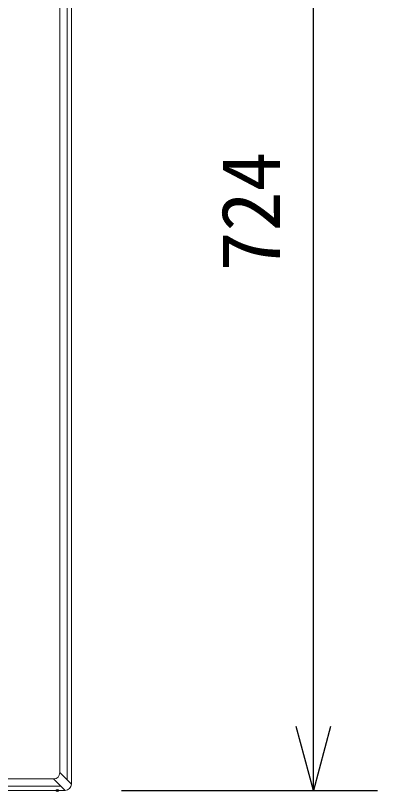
# Model space of a CAD drawing. Units: millimetres, scale not verified. Extents: x -62 to 63, y -117 to 117.
# Drawn here: x 2.02 to 13.32, y 44.05 to 68.27 of the extents above; entities that cross this region are included whole.
import ezdxf
from ezdxf.enums import TextEntityAlignment as Align

# ---------------------------------------------------------------- set-up
doc = ezdxf.new("R2010")
doc.units = ezdxf.units.MM
doc.header["$LTSCALE"] = 0.125
doc.header["$PDMODE"] = 32
doc.header["$PDSIZE"] = 0.0625
for name, color, linetype in [('0-0_0', 7, 'Continuous'), ('0-4_DEFPOINTS', 7, 'Continuous'), ('0-6_SUNPO', 7, 'Continuous')]:
    doc.layers.add(name, color=color, linetype=linetype)
doc.layers.add('0-5_GAIKEI', color=1, linetype='Continuous', lineweight=18)
doc.styles.add('ＭＳ ゴシック', font='')
doc.styles.get('ＭＳ ゴシック').set_extended_font_data('MS Gothic')

# ---------------------------------------------------------------- blocks, each defined once
blk = doc.blocks.new('_OPEN30')
at = {"layer": '0-0_0'}
blk.add_line((0, 0), (-1, 0), dxfattribs=at)
blk.add_lwpolyline([(-1, 0.26795), (0, 0), (-1, -0.26795)], dxfattribs=at)
blk = doc.blocks.new('D12')
at = {"layer": '0-4_DEFPOINTS'}
blk.add_point((0.6502, 59.2956), dxfattribs=at)
at = {"layer": '0-6_SUNPO'}
for p, q in [((8.6502, 61.2956), (8.6502, 93.4879)), ((2.6502, 59.2956), (10.6502, 59.2956))]:
    blk.add_line(p, q, dxfattribs=at)
at = {"layer": '0-6_SUNPO', "xscale": 2, "yscale": 2, "rotation": 270}
blk.add_blockref('_OPEN30', (8.6502, 59.2956), dxfattribs=at)
at = {"layer": '0-6_SUNPO', "style": 'ＭＳ ゴシック'}
blk.add_text('724', height=1.833, rotation=90, dxfattribs=at).set_placement((8.1502, 75.5168), align=Align.BOTTOM_LEFT)

msp = doc.modelspace()

# ---------------------------------------------------------------- linework, layer by layer
at = {"layer": '0-5_GAIKEI'}
for p, q in [((3.627, 44.3881), (3.627, 79.9218)), ((3.4002, 79.695), (3.4002, 44.6149)), ((3.4002, 44.6149), (3.627, 44.3881)), ((-56.1776, 44.4172), (3.2024, 44.4172)), ((3.4293, 44.1904), (3.2024, 44.4172)), ((3.627, 44.3901), (3.7624, 44.2547)), ((3.4293, 44.1904), (-56.4045, 44.1904)), ((3.5627, 44.055), (3.4273, 44.1904))]:
    msp.add_line(p, q, dxfattribs=at)
at = {"layer": '0-5_GAIKEI', "color": 7}
for p, q in [((3.7624, 80.0552), (3.7624, 44.2547)), ((-56.5379, 44.055), (3.5627, 44.055))]:
    msp.add_line(p, q, dxfattribs=at)
at = {"layer": '0-5_GAIKEI'}
msp.add_ellipse((2.8409, 44.9765), major_axis=(-0.5022, 0.5022), ratio=0.49281, start_param=2.7306286, end_param=3.5525567, dxfattribs=at)
at = {"layer": '0-5_GAIKEI', "color": 7}
msp.add_ellipse((3.5621, 44.2552), major_axis=(-0.1418, 0.1418), ratio=0.997265, start_param=2.357564, end_param=3.9256213, dxfattribs=at)

# ---------------------------------------------------------------- block references
at = {"layer": '0-6_SUNPO'}
msp.add_blockref('D12', (2.6724, -15.2406), dxfattribs=at)

doc.saveas('drawing.dxf')
